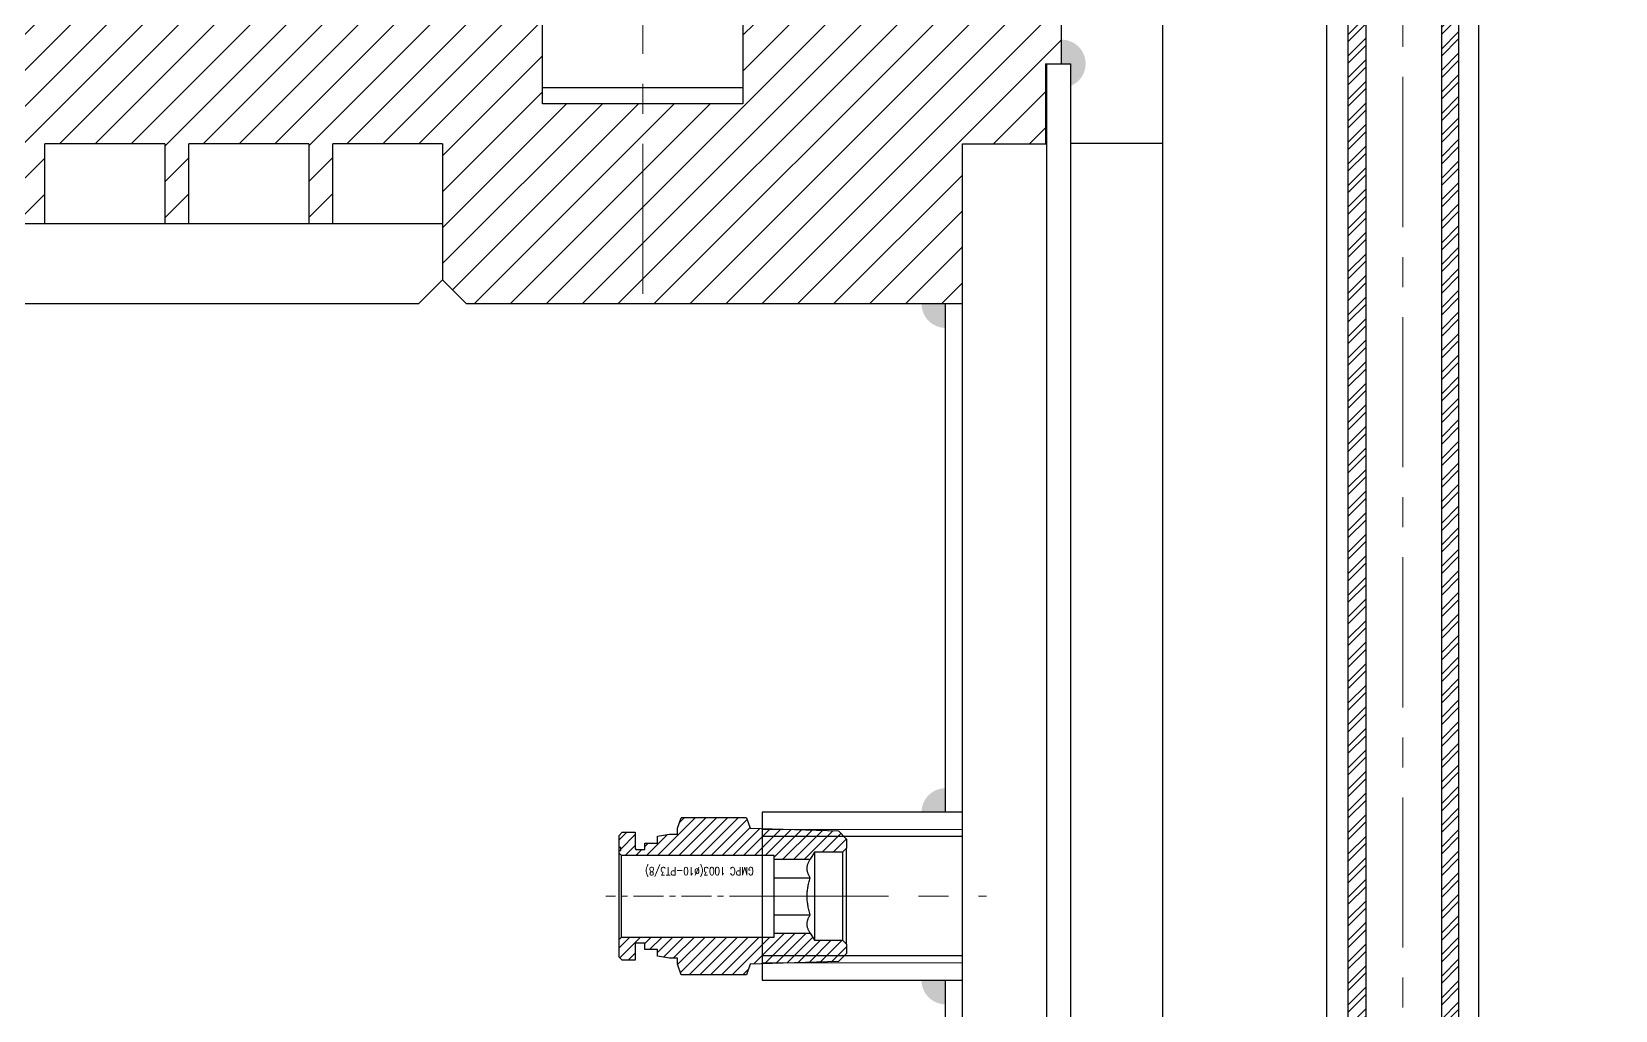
# Model space of a CAD drawing. Header units: millimetres. Extents: x 334 to 3694, y 0 to 2376.
# Drawn here: x 1090.6 to 1288.5, y 961.7 to 1083.9 of the extents above; entities that cross this region are included whole.
import ezdxf

# ---------------------------------------------------------------- set-up
doc = ezdxf.new("R2010")
doc.units = ezdxf.units.MM
doc.header["$LTSCALE"] = 3
doc.linetypes.add('CENTER', pattern=[2, 1.25, -0.25, 0.25, -0.25])
doc.linetypes.add('DASHED', pattern=[0.75, 0.5, -0.25])
for name, color, linetype, lineweight in [('1_외형선', 7, 'Continuous', 25), ('2_숨은선', 2, 'DASHED', 20), ('3_중심선', 1, 'CENTER', 18), ('6_가는선', 3, 'Continuous', 18)]:
    doc.layers.add(name, color=color, linetype=linetype, lineweight=lineweight)
doc.styles.add('축척01', font='romans.shx', dxfattribs={"width": 0.8, "height": 3, "bigfont": 'whgtxt.shx'})
pattern_1 = [(315, (11.6, 2e-13), (0.67352, 0.67352), [])]

# ---------------------------------------------------------------- blocks, each defined once
blk = doc.blocks.new('A$Cec6ff444')
at = {"ltscale": 5}
for p, q in [((-7.45, 0), (-7.45, -25)), ((7.45, 0), (7.45, -25))]:
    blk.add_line(p, q, dxfattribs=at)
blk.add_lwpolyline([(-10.5, -25), (10.5, -25), (10.5, 0), (-10.5, 0)], close=True, dxfattribs=at)
at = {"layer": '3_중심선', "ltscale": 5}
blk.add_line((0, -28), (0, 3), dxfattribs=at)
at = {"layer": '6_가는선', "ltscale": 5}
for p, q in [((-8.33, 0), (-8.33, -25)), ((8.33, 0), (8.33, -25))]:
    blk.add_line(p, q, dxfattribs=at)
blk = doc.blocks.new('A$C53963148')
at = {"layer": '6_가는선', "extrusion": (0, 0, -1)}
h = blk.add_hatch(dxfattribs=at)
h.set_pattern_fill('ANSI31', color=256, scale=0.3, angle=-90, style=0)
h.set_pattern_definition(pattern_1)
h.paths.add_polyline_path([(20.62, 9.81), (21.1, 8.5), (21.1, 7.75), (22.1, 7.75), (23.6, 7.5), (23.6, 6.65), (25.2, 6.65), (25.2, 5.85), (26.3, 5.85), (26.4, 5.95), (26.4, 8), (28, 8), (28.4, 7.6), (28.4, 6.1), (28.2, 6.1), (28.2, 5.73), (28.4, 5.73), (28.4, 5.4), (28.1, 5.1), (9, 5.1), (9, 4.62), (4.53, 4.62), (4, 5.5), (0.5, 5.5), (0, 6), (0, 7.13), (1, 8.16), (12, 8.5), (12.48, 9.81)], flags=0)
h = blk.add_hatch(dxfattribs=at)
h.set_pattern_fill('ANSI31', color=256, scale=0.3, angle=-90, style=0)
h.set_pattern_definition(pattern_1)
h.paths.add_polyline_path([(12.48, -9.81), (12, -8.5), (1, -8.16), (0, -7.13), (0, -6), (0.5, -5.5), (4, -5.5), (4.53, -4.62), (9, -4.62), (9, -5.1), (28.1, -5.1), (28.4, -5.4), (28.4, -7.6), (28, -8), (26.4, -8), (26.4, -5.95), (26.3, -5.85), (25.2, -5.85), (25.2, -6.65), (23.6, -6.65), (23.6, -7.5), (22.1, -7.75), (21.1, -7.75), (21.1, -8.5), (20.62, -9.81)], flags=0)
at = {"layer": '1_외형선'}
for p, q in [((-28.4, 7.6), (-28, 8)), ((-28, 8), (-26.4, 8)), ((-26.4, 8), (-26.4, 5.95)), ((-21.1, 8.5), (-20.62, 9.81)), ((-21.1, 7.75), (-21.1, 8.5)), ((-12.48, 9.81), (-20.62, 9.81)), ((-12.48, 9.81), (-12, 8.5)), ((-12, 8.5), (-1, 8.16)), ((-1, 8.16), (0, 7.13)), ((-28.4, 6.1), (-28.4, 7.6)), ((-28.4, 5.73), (-28.4, 6.1)), ((-28.2, 6.1), (-28.4, 6.1)), ((-28.2, 5.73), (-28.2, 6.1)), ((-26.4, 5.95), (-26.3, 5.85)), ((-25.2, 5.85), (-25.2, 6.65)), ((-25.2, 6.65), (-23.6, 6.65)), ((-23.6, 7.5), (-22.1, 7.75)), ((-23.6, 6.65), (-23.6, 7.5)), ((-22.1, 7.75), (-21.1, 7.75)), ((0, 6), (-0.5, 5.5)), ((0, 7.13), (0, 6)), ((0, -6), (0, 6)), ((-28.4, 5.4), (-28.4, 5.73)), ((-28.4, 5.73), (-28.2, 5.73)), ((-28.1, 5.1), (-28.4, 5.4)), ((-28.4, -5.4), (-28.4, 5.4)), ((-9, 5.1), (-28.1, 5.1)), ((-28.1, -5.1), (-28.1, 5.1)), ((-26.3, 5.85), (-25.2, 5.85)), ((-9, 4.62), (-9, 5.1)), ((-9, 2.31), (-9, 4.62)), ((-9, 4.62), (-4.53, 4.62)), ((-4, 5.5), (-4.53, 4.62)), ((-0.5, 5.5), (-4, 5.5)), ((-4, 5.5), (-4, -5.5)), ((-0.5, 5.5), (-0.5, -5.5)), ((-9, -2.31), (-9, 2.31)), ((-9, 2.31), (-4.53, 2.31)), ((-9, -4.62), (-9, -2.31)), ((-9, -2.31), (-4.53, -2.31)), ((-28.4, -5.4), (-28.1, -5.1)), ((-28.4, -7.6), (-28.4, -5.4)), ((-28.1, -5.1), (-9, -5.1)), ((-26.3, -5.85), (-26.4, -5.95)), ((-25.2, -5.85), (-26.3, -5.85)), ((-25.2, -6.65), (-25.2, -5.85)), ((-9, -5.1), (-9, -4.62)), ((-9, -4.62), (-4.53, -4.62)), ((-4.53, -4.62), (-4, -5.5)), ((-4, -5.5), (-0.5, -5.5)), ((-0.5, -5.5), (0, -6)), ((-28, -8), (-28.4, -7.6)), ((-26.4, -5.95), (-26.4, -8)), ((-23.6, -6.65), (-25.2, -6.65)), ((-23.6, -7.5), (-23.6, -6.65)), ((-22.1, -7.75), (-23.6, -7.5)), ((-21.1, -7.75), (-22.1, -7.75)), ((-21.1, -8.5), (-21.1, -7.75)), ((0, -7.13), (-1, -8.16)), ((0, -6), (0, -7.13)), ((-26.4, -8), (-28, -8)), ((-20.62, -9.81), (-21.1, -8.5)), ((-12.48, -9.81), (-20.62, -9.81)), ((-12, -8.5), (-12.48, -9.81)), ((-1, -8.16), (-12, -8.5))]:
    blk.add_line(p, q, dxfattribs=at)
for points in [[(-4.53, 2.31), (-5.22, 3.46), (-4.53, 4.62)], [(-4.53, -2.31), (-5.22, 0), (-4.53, 2.31)], [(-4.53, -4.62), (-5.22, -3.46), (-4.53, -2.31)]]:
    blk.add_rational_spline(points, [1.10224133595, 1.27275866405, 1.10224133595], degree=2, dxfattribs=at)
at = {"layer": '3_중심선'}
blk.add_line((1.17, 0), (-30.07, 0), dxfattribs=at)
at = {"layer": '2_숨은선', "insert": (-11.57, 2.64), "char_height": 1, "width": 15.64, "attachment_point": 1, "rotation": 180, "style": '축척01'}
blk.add_mtext('GMPC 1003(%%C10-PT3/8)', dxfattribs=at)
blk = doc.blocks.new('A$Cf11ce0c9')
at = {"layer": '1_외형선', "ltscale": 5, "rotation": 270}
blk.add_blockref('A$Cec6ff444', (0, 0), dxfattribs=at)
at = {"layer": '1_외형선', "ltscale": 5}
blk.add_blockref('A$C53963148', (-14.5, 0), dxfattribs=at)
blk = doc.blocks.new('A$C5d40a10c')
at = {"layer": '1_외형선', "ltscale": 5, "rotation": 90}
blk.add_blockref('A$Cf11ce0c9', (0, 0), dxfattribs=at)
blk = doc.blocks.new('A$C0bcc7fed')
at = {"layer": '6_가는선'}
h = blk.add_hatch(dxfattribs=at)
h.set_pattern_fill('ANSI32', color=256, scale=0.2, angle=90)
h.set_pattern_definition([(135, (-850.1721, -583.0731), (-1.3470384, -1.3470384), []), (135, (-850.1721, -582.175), (-1.3470384, -1.3470384), [])])
h.paths.add_polyline_path([(-3.21, 690.45), (-5.35, 690.45), (-5.35, -134.55), (-3.15, -134.55)])
h.paths.add_polyline_path([(8.45, -97.55), (6.25, -97.55), (6.25, -134.55), (8.45, -134.55)])
h.paths.add_polyline_path([(8.45, 690.45), (6.19, 690.45), (6.25, -97.55), (8.45, -97.55)])
h.paths.add_polyline_path([(-21.46, 114.71), (2.93, 114.71), (2.93, 118.76), (-21.46, 118.76)], flags=9)
at = {"layer": '1_외형선'}
for points in [[(-5.35, -134.55), (8.45, -134.55), (8.45, 690.45), (-5.35, 690.45)], [(-3.15, -134.55), (6.25, -134.55), (6.19, 690.45), (-3.21, 690.45)]]:
    blk.add_lwpolyline(points, close=True, dxfattribs=at)
blk = doc.blocks.new('A$C2ec57b86!a')
at = {"layer": '1_외형선', "ltscale": 5}
for p, q in [((-30, -553), (-30, 55)), ((-9.5, -733.4), (-9.5, -23.48)), ((9.5, -733.4), (9.5, -23.94))]:
    blk.add_line(p, q, dxfattribs=at)
at = {"layer": '3_중심선', "ltscale": 5}
blk.add_line((0, -915.4), (0, 55), dxfattribs=at)

msp = doc.modelspace()

# ---------------------------------------------------------------- hatches: boundary and pattern name
at = {"layer": '6_가는선'}
h = msp.add_hatch(dxfattribs=at)
h.set_pattern_fill('ANSI31', color=256)
h.set_pattern_definition([(45, (410.2814, 0), (-2.245064, 2.245064), [])])
h.paths.add_polyline_path([(1154.44, 1084.92), (1063.74, 1084.92), (1063.74, 1089.92), (1040.74, 1089.92), (1040.74, 1091.92), (1037.74, 1094.92), (1026.94, 1094.92), (1026.94, 1049.92), (1037.54, 1049.92), (1040.54, 1052.92), (1040.54, 1059.92), (1045.74, 1059.92), (1045.74, 1069.92), (1071.24, 1069.92), (1071.24, 1059.92), (1074.24, 1059.92), (1074.24, 1069.92), (1089.24, 1069.92), (1089.24, 1059.92), (1092.24, 1059.92), (1092.24, 1069.92), (1107.24, 1069.92), (1107.24, 1059.92), (1110.24, 1059.92), (1110.24, 1069.92), (1125.24, 1069.92), (1125.24, 1059.92), (1128.24, 1059.92), (1128.24, 1069.92), (1141.94, 1069.92), (1141.94, 1052.92), (1144.94, 1049.92), (1166.94, 1049.92), (1166.94, 1074.92), (1154.44, 1074.92)])
h.paths.add_polyline_path([(1206.89, 1069.92), (1217.29, 1069.92), (1217.29, 1079.92), (1217.39, 1079.92), (1219.29, 1079.92), (1219.29, 1084.92), (1179.44, 1084.92), (1179.44, 1074.92), (1166.94, 1074.92), (1166.94, 1049.92), (1206.89, 1049.92)])
h.paths.add_polyline_path([(1344.44, 1084.92), (1304.59, 1084.92), (1304.59, 1079.92), (1306.59, 1079.92), (1306.59, 1069.92), (1316.99, 1069.92), (1316.99, 1049.92), (1356.94, 1049.92), (1356.94, 1074.92), (1344.44, 1074.92)])
h.paths.add_polyline_path([(1496.94, 1094.92), (1486.14, 1094.92), (1483.14, 1091.92), (1483.14, 1089.92), (1460.14, 1089.92), (1460.14, 1084.92), (1369.44, 1084.92), (1369.44, 1074.92), (1356.94, 1074.92), (1356.94, 1049.92), (1378.94, 1049.92), (1381.94, 1052.92), (1381.94, 1069.92), (1395.64, 1069.92), (1395.64, 1059.92), (1398.64, 1059.92), (1398.64, 1069.92), (1413.64, 1069.92), (1413.64, 1059.92), (1416.64, 1059.92), (1416.64, 1069.92), (1431.64, 1069.92), (1431.64, 1059.92), (1434.64, 1059.92), (1434.64, 1069.92), (1449.64, 1069.92), (1449.64, 1059.92), (1452.64, 1059.92), (1452.64, 1069.92), (1478.14, 1069.92), (1478.14, 1059.92), (1483.34, 1059.92), (1483.34, 1052.92), (1486.34, 1049.92), (1496.94, 1049.92)])
h = msp.add_hatch(color=256, dxfattribs=at)
h.dxf.hatch_style = 1
h.paths.add_polyline_path([(1219.29, 1082.92, -0.414214), (1222.29, 1079.92, -0.308069), (1220.39, 1077.13), (1220.39, 1079.92), (1219.29, 1079.92)])
at = {"layer": '6_가는선', "ltscale": 5}
h = msp.add_hatch(color=256, dxfattribs=at)
h.dxf.hatch_style = 1
h.paths.add_polyline_path([(1204.79, 1049.92), (1201.79, 1049.92, 0.414214), (1204.79, 1046.92)])
h = msp.add_hatch(color=256, dxfattribs=at)
h.dxf.hatch_style = 1
h.paths.add_polyline_path([(1204.79, 986.42), (1204.79, 989.42, 0.414214), (1201.79, 986.42)])
h = msp.add_hatch(color=256, dxfattribs=at)
h.dxf.hatch_style = 1
h.paths.add_polyline_path([(1204.79, 965.42), (1201.79, 965.42, 0.414214), (1204.79, 962.42)])

# ---------------------------------------------------------------- linework, layer by layer
at = {"layer": '1_외형선', "ltscale": 5}
for p, q in [((1219.29, 1079.92), (1219.29, 1084.92)), ((1217.29, 1079.92), (1217.29, 1069.92)), ((1217.29, 1079.92), (1220.39, 1079.92)), ((1217.39, 1079.92), (1217.39, 934.92)), ((1220.39, 1079.92), (1220.39, 934.92)), ((1179.44, 1076.92), (1154.44, 1076.92)), ((1107.24, 1069.92), (1092.24, 1069.92)), ((1125.24, 1069.92), (1110.24, 1069.92)), ((1141.94, 1069.92), (1128.24, 1069.92)), ((1141.94, 1069.92), (1141.94, 1052.92)), ((1206.89, 940.92), (1206.89, 1069.92)), ((1206.89, 1069.92), (1217.39, 1069.92)), ((1141.94, 1059.92), (1040.54, 1059.92)), ((1138.94, 1049.92), (1141.94, 1052.92)), ((1144.94, 1049.92), (1141.94, 1052.92)), ((1138.94, 1049.92), (1071.24, 1049.92)), ((1206.89, 1049.92), (1144.94, 1049.92)), ((1204.79, 986.42), (1204.79, 1049.92)), ((1204.79, 942.92), (1204.79, 965.42))]:
    msp.add_line(p, q, dxfattribs=at)
at = {"layer": '1_외형선'}
msp.add_line((1220.39, 1070), (1231.94, 1070), dxfattribs=at)
at = {"layer": '1_외형선', "ltscale": 5}
msp.add_lwpolyline([(1179.44, 1084.92), (1179.44, 1074.92), (1154.44, 1074.92), (1154.44, 1084.92)], dxfattribs=at)
at = {"layer": '1_외형선'}
for points in [[(1092.24, 1059.92), (1092.24, 1069.92)], [(1107.24, 1069.92), (1107.24, 1059.92)], [(1110.24, 1059.92), (1110.24, 1069.92)], [(1125.24, 1069.92), (1125.24, 1059.92)], [(1128.24, 1059.92), (1128.24, 1069.92)]]:
    msp.add_lwpolyline(points, dxfattribs=at)
at = {"layer": '3_중심선', "ltscale": 5}
msp.add_line((1166.94, 1459.92), (1166.94, 1049.92), dxfattribs=at)

# ---------------------------------------------------------------- block references
at = {"layer": '1_외형선'}
msp.add_blockref('A$C2ec57b86!a', (1261.94, 1314.92), dxfattribs=at)
at = {"layer": '1_외형선', "xscale": -1}
msp.add_blockref('A$C0bcc7fed', (1263.55, 583.07), dxfattribs=at)
at = {"layer": '1_외형선', "ltscale": 5, "rotation": 270}
msp.add_blockref('A$C5d40a10c', (1206.89, 975.92), dxfattribs=at)

doc.saveas('drawing.dxf')
